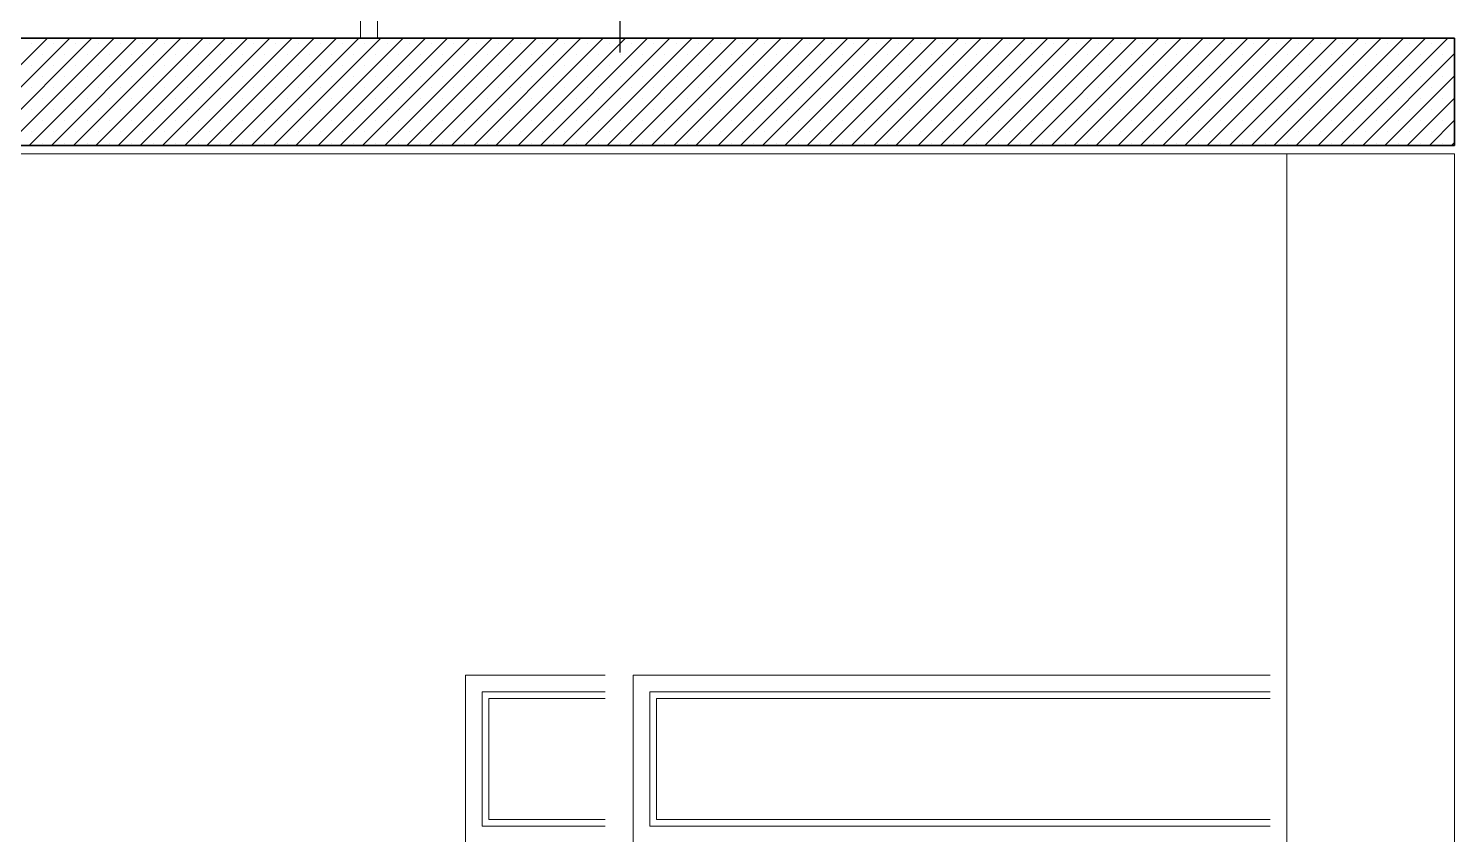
# Model space of a CAD drawing. Header units: inches. Extents: x -7543 to -822, y 102837 to 190349.
# Drawn here: x -828.3911 to -828.306, y 102836.7504 to 102836.7985 of the extents above; entities that cross this region are included whole.
import ezdxf

# ---------------------------------------------------------------- set-up
doc = ezdxf.new("R2010")
doc.units = ezdxf.units.IN
doc.header["$MEASUREMENT"] = 0
doc.layers.add('DUVAR', color=7, linetype='Continuous', lineweight=35, true_color=0xfc4642)
doc.layers.add('KAPI', color=7, linetype='Continuous', lineweight=18, true_color=0xffb360)
for name, color, linetype, lineweight in [('SIVA', 150, 'Continuous', 15), ('TARAMA', 8, 'Continuous', 25), ('YAZI', 7, 'Continuous', 25)]:
    doc.layers.add(name, color=color, linetype=linetype, lineweight=lineweight)

msp = doc.modelspace()

# ---------------------------------------------------------------- linework, layer by layer
at = {"layer": 'DUVAR'}
for p, q in [((-828.306018, 102836.797885), (-828.480018, 102836.797885)), ((-828.306018, 102836.791485), (-828.306018, 102836.797885)), ((-828.306018, 102836.791485), (-828.306018, 102836.797885)), ((-828.306018, 102836.791485), (-828.480018, 102836.791485))]:
    msp.add_line(p, q, dxfattribs=at)
at = {"layer": 'KAPI'}
for p, q in [((-828.370268, 102836.848885), (-828.370268, 102836.797885)), ((-828.371268, 102836.839885), (-828.371268, 102836.797885)), ((-828.316018, 102836.790985), (-828.316018, 102836.708485)), ((-828.306018, 102836.790985), (-828.306018, 102836.708485)), ((-828.356684, 102836.759885), (-828.365018, 102836.759885)), ((-828.365018, 102836.759885), (-828.365018, 102836.707885)), ((-828.355018, 102836.759885), (-828.317018, 102836.759885)), ((-828.355018, 102836.759885), (-828.355018, 102836.708885)), ((-828.356684, 102836.758885), (-828.364018, 102836.758885)), ((-828.364018, 102836.758885), (-828.364018, 102836.750885)), ((-828.354018, 102836.758885), (-828.354018, 102836.750885)), ((-828.354018, 102836.758885), (-828.335018, 102836.758885)), ((-828.335018, 102836.758885), (-828.317018, 102836.758885)), ((-828.363618, 102836.751285), (-828.363618, 102836.758485)), ((-828.363618, 102836.758485), (-828.356684, 102836.758485)), ((-828.335018, 102836.758485), (-828.353618, 102836.758485)), ((-828.353618, 102836.758485), (-828.353618, 102836.751285)), ((-828.317018, 102836.758485), (-828.335018, 102836.758485)), ((-828.356684, 102836.751285), (-828.363618, 102836.751285)), ((-828.353618, 102836.751285), (-828.317018, 102836.751285)), ((-828.356684, 102836.750885), (-828.364018, 102836.750885)), ((-828.354018, 102836.750885), (-828.317018, 102836.750885))]:
    msp.add_line(p, q, dxfattribs=at)
at = {"layer": 'SIVA'}
for p, q in [((-828.480018, 102836.790985), (-828.325946, 102836.790985)), ((-828.334418, 102836.790985), (-828.306018, 102836.790985))]:
    msp.add_line(p, q, dxfattribs=at)
at = {"layer": 'TARAMA'}
for p, q in [((-828.396342, 102836.791485), (-828.389942, 102836.797885)), ((-828.395016, 102836.791485), (-828.388616, 102836.797885)), ((-828.39369, 102836.791485), (-828.38729, 102836.797885)), ((-828.392364, 102836.791485), (-828.385964, 102836.797885)), ((-828.391039, 102836.791485), (-828.384639, 102836.797885)), ((-828.389713, 102836.791485), (-828.383313, 102836.797885)), ((-828.388387, 102836.791485), (-828.381987, 102836.797885)), ((-828.387061, 102836.791485), (-828.380661, 102836.797885)), ((-828.385735, 102836.791485), (-828.379335, 102836.797885)), ((-828.384409, 102836.791485), (-828.378009, 102836.797885)), ((-828.383084, 102836.791485), (-828.376684, 102836.797885)), ((-828.381758, 102836.791485), (-828.375358, 102836.797885)), ((-828.380432, 102836.791485), (-828.374032, 102836.797885)), ((-828.379106, 102836.791485), (-828.372706, 102836.797885)), ((-828.37778, 102836.791485), (-828.37138, 102836.797885)), ((-828.376455, 102836.791485), (-828.370055, 102836.797885)), ((-828.375129, 102836.791485), (-828.368729, 102836.797885)), ((-828.373803, 102836.791485), (-828.367403, 102836.797885)), ((-828.372477, 102836.791485), (-828.366077, 102836.797885)), ((-828.371151, 102836.791485), (-828.364751, 102836.797885)), ((-828.369825, 102836.791485), (-828.363425, 102836.797885)), ((-828.3685, 102836.791485), (-828.3621, 102836.797885)), ((-828.367174, 102836.791485), (-828.360774, 102836.797885)), ((-828.365848, 102836.791485), (-828.359448, 102836.797885)), ((-828.364522, 102836.791485), (-828.358122, 102836.797885)), ((-828.363196, 102836.791485), (-828.356796, 102836.797885)), ((-828.36187, 102836.791485), (-828.35547, 102836.797885)), ((-828.360545, 102836.791485), (-828.354145, 102836.797885)), ((-828.359219, 102836.791485), (-828.352819, 102836.797885)), ((-828.357893, 102836.791485), (-828.351493, 102836.797885)), ((-828.356567, 102836.791485), (-828.350167, 102836.797885)), ((-828.355241, 102836.791485), (-828.348841, 102836.797885)), ((-828.353915, 102836.791485), (-828.347515, 102836.797885)), ((-828.35259, 102836.791485), (-828.34619, 102836.797885)), ((-828.351264, 102836.791485), (-828.344864, 102836.797885)), ((-828.349938, 102836.791485), (-828.343538, 102836.797885)), ((-828.348612, 102836.791485), (-828.342212, 102836.797885)), ((-828.347286, 102836.791485), (-828.340886, 102836.797885)), ((-828.345961, 102836.791485), (-828.339561, 102836.797885)), ((-828.344635, 102836.791485), (-828.338235, 102836.797885)), ((-828.343309, 102836.791485), (-828.336909, 102836.797885)), ((-828.341983, 102836.791485), (-828.335583, 102836.797885)), ((-828.340657, 102836.791485), (-828.334257, 102836.797885)), ((-828.339331, 102836.791485), (-828.332931, 102836.797885)), ((-828.338006, 102836.791485), (-828.331606, 102836.797885)), ((-828.33668, 102836.791485), (-828.33028, 102836.797885)), ((-828.335354, 102836.791485), (-828.328954, 102836.797885)), ((-828.334028, 102836.791485), (-828.327628, 102836.797885)), ((-828.332702, 102836.791485), (-828.326302, 102836.797885)), ((-828.331376, 102836.791485), (-828.324976, 102836.797885)), ((-828.330051, 102836.791485), (-828.323651, 102836.797885)), ((-828.328725, 102836.791485), (-828.322325, 102836.797885)), ((-828.327399, 102836.791485), (-828.320999, 102836.797885)), ((-828.326073, 102836.791485), (-828.319673, 102836.797885)), ((-828.324747, 102836.791485), (-828.318347, 102836.797885)), ((-828.323421, 102836.791485), (-828.317021, 102836.797885)), ((-828.322096, 102836.791485), (-828.315696, 102836.797885)), ((-828.32077, 102836.791485), (-828.31437, 102836.797885)), ((-828.319444, 102836.791485), (-828.313044, 102836.797885)), ((-828.318118, 102836.791485), (-828.311718, 102836.797885)), ((-828.316792, 102836.791485), (-828.310392, 102836.797885)), ((-828.315467, 102836.791485), (-828.309067, 102836.797885)), ((-828.314141, 102836.791485), (-828.307741, 102836.797885)), ((-828.312815, 102836.791485), (-828.306415, 102836.797885)), ((-828.390899, 102836.797591), (-828.390899, 102836.797591)), ((-828.389573, 102836.797591), (-828.389573, 102836.797591)), ((-828.388247, 102836.797591), (-828.388247, 102836.797591)), ((-828.386921, 102836.797591), (-828.386921, 102836.797591)), ((-828.385596, 102836.797591), (-828.385596, 102836.797591)), ((-828.38427, 102836.797591), (-828.38427, 102836.797591)), ((-828.382944, 102836.797591), (-828.382944, 102836.797591)), ((-828.381618, 102836.797591), (-828.381618, 102836.797591)), ((-828.380292, 102836.797591), (-828.380292, 102836.797591)), ((-828.378966, 102836.797591), (-828.378966, 102836.797591)), ((-828.377641, 102836.797591), (-828.377641, 102836.797591)), ((-828.376315, 102836.797591), (-828.376315, 102836.797591)), ((-828.374989, 102836.797591), (-828.374989, 102836.797591)), ((-828.373663, 102836.797591), (-828.373663, 102836.797591)), ((-828.372337, 102836.797591), (-828.372337, 102836.797591)), ((-828.371011, 102836.797591), (-828.371011, 102836.797591)), ((-828.369686, 102836.797591), (-828.369686, 102836.797591)), ((-828.36836, 102836.797591), (-828.36836, 102836.797591)), ((-828.367034, 102836.797591), (-828.367034, 102836.797591)), ((-828.365708, 102836.797591), (-828.365708, 102836.797591)), ((-828.364382, 102836.797591), (-828.364382, 102836.797591)), ((-828.363056, 102836.797591), (-828.363056, 102836.797591)), ((-828.361731, 102836.797591), (-828.361731, 102836.797591)), ((-828.360405, 102836.797591), (-828.360405, 102836.797591)), ((-828.359079, 102836.797591), (-828.359079, 102836.797591)), ((-828.357753, 102836.797591), (-828.357753, 102836.797591)), ((-828.356427, 102836.797591), (-828.356427, 102836.797591)), ((-828.355102, 102836.797591), (-828.355102, 102836.797591)), ((-828.353776, 102836.797591), (-828.353776, 102836.797591)), ((-828.35245, 102836.797591), (-828.35245, 102836.797591)), ((-828.351124, 102836.797591), (-828.351124, 102836.797591)), ((-828.349798, 102836.797591), (-828.349798, 102836.797591)), ((-828.348472, 102836.797591), (-828.348472, 102836.797591)), ((-828.347147, 102836.797591), (-828.347147, 102836.797591)), ((-828.345821, 102836.797591), (-828.345821, 102836.797591)), ((-828.344495, 102836.797591), (-828.344495, 102836.797591)), ((-828.343169, 102836.797591), (-828.343169, 102836.797591)), ((-828.341843, 102836.797591), (-828.341843, 102836.797591)), ((-828.340517, 102836.797591), (-828.340517, 102836.797591)), ((-828.339192, 102836.797591), (-828.339192, 102836.797591)), ((-828.337866, 102836.797591), (-828.337866, 102836.797591)), ((-828.33654, 102836.797591), (-828.33654, 102836.797591)), ((-828.335214, 102836.797591), (-828.335214, 102836.797591)), ((-828.333888, 102836.797591), (-828.333888, 102836.797591)), ((-828.332563, 102836.797591), (-828.332563, 102836.797591)), ((-828.331237, 102836.797591), (-828.331237, 102836.797591)), ((-828.329911, 102836.797591), (-828.329911, 102836.797591)), ((-828.328585, 102836.797591), (-828.328585, 102836.797591)), ((-828.327259, 102836.797591), (-828.327259, 102836.797591)), ((-828.325933, 102836.797591), (-828.325933, 102836.797591)), ((-828.324608, 102836.797591), (-828.324608, 102836.797591)), ((-828.323282, 102836.797591), (-828.323282, 102836.797591)), ((-828.321956, 102836.797591), (-828.321956, 102836.797591)), ((-828.32063, 102836.797591), (-828.32063, 102836.797591)), ((-828.319304, 102836.797591), (-828.319304, 102836.797591)), ((-828.317978, 102836.797591), (-828.317978, 102836.797591)), ((-828.316653, 102836.797591), (-828.316653, 102836.797591)), ((-828.315327, 102836.797591), (-828.315327, 102836.797591)), ((-828.314001, 102836.797591), (-828.314001, 102836.797591)), ((-828.312675, 102836.797591), (-828.312675, 102836.797591)), ((-828.311349, 102836.797591), (-828.311349, 102836.797591)), ((-828.310023, 102836.797591), (-828.310023, 102836.797591)), ((-828.308698, 102836.797591), (-828.308698, 102836.797591)), ((-828.307372, 102836.797591), (-828.307372, 102836.797591)), ((-828.306046, 102836.797591), (-828.306046, 102836.797591)), ((-828.390899, 102836.796265), (-828.390899, 102836.796265)), ((-828.390236, 102836.796928), (-828.390236, 102836.796928)), ((-828.389573, 102836.796265), (-828.389573, 102836.796265)), ((-828.38891, 102836.796928), (-828.38891, 102836.796928)), ((-828.388247, 102836.796265), (-828.388247, 102836.796265)), ((-828.387584, 102836.796928), (-828.387584, 102836.796928)), ((-828.386921, 102836.796265), (-828.386921, 102836.796265)), ((-828.386258, 102836.796928), (-828.386258, 102836.796928)), ((-828.385596, 102836.796265), (-828.385596, 102836.796265)), ((-828.384933, 102836.796928), (-828.384933, 102836.796928)), ((-828.38427, 102836.796265), (-828.38427, 102836.796265)), ((-828.383607, 102836.796928), (-828.383607, 102836.796928)), ((-828.382944, 102836.796265), (-828.382944, 102836.796265)), ((-828.382281, 102836.796928), (-828.382281, 102836.796928)), ((-828.381618, 102836.796265), (-828.381618, 102836.796265)), ((-828.380955, 102836.796928), (-828.380955, 102836.796928)), ((-828.380292, 102836.796265), (-828.380292, 102836.796265)), ((-828.379629, 102836.796928), (-828.379629, 102836.796928)), ((-828.378966, 102836.796265), (-828.378966, 102836.796265)), ((-828.378303, 102836.796928), (-828.378303, 102836.796928)), ((-828.377641, 102836.796265), (-828.377641, 102836.796265)), ((-828.376978, 102836.796928), (-828.376978, 102836.796928)), ((-828.376315, 102836.796265), (-828.376315, 102836.796265)), ((-828.375652, 102836.796928), (-828.375652, 102836.796928)), ((-828.374989, 102836.796265), (-828.374989, 102836.796265)), ((-828.374326, 102836.796928), (-828.374326, 102836.796928)), ((-828.373663, 102836.796265), (-828.373663, 102836.796265)), ((-828.373, 102836.796928), (-828.373, 102836.796928)), ((-828.372337, 102836.796265), (-828.372337, 102836.796265)), ((-828.371674, 102836.796928), (-828.371674, 102836.796928)), ((-828.371011, 102836.796265), (-828.371011, 102836.796265)), ((-828.370349, 102836.796928), (-828.370349, 102836.796928)), ((-828.369686, 102836.796265), (-828.369686, 102836.796265)), ((-828.369023, 102836.796928), (-828.369023, 102836.796928)), ((-828.36836, 102836.796265), (-828.36836, 102836.796265)), ((-828.367697, 102836.796928), (-828.367697, 102836.796928)), ((-828.367034, 102836.796265), (-828.367034, 102836.796265)), ((-828.366371, 102836.796928), (-828.366371, 102836.796928)), ((-828.365708, 102836.796265), (-828.365708, 102836.796265)), ((-828.365045, 102836.796928), (-828.365045, 102836.796928)), ((-828.364382, 102836.796265), (-828.364382, 102836.796265)), ((-828.363719, 102836.796928), (-828.363719, 102836.796928)), ((-828.363056, 102836.796265), (-828.363056, 102836.796265)), ((-828.362394, 102836.796928), (-828.362394, 102836.796928)), ((-828.361731, 102836.796265), (-828.361731, 102836.796265)), ((-828.361068, 102836.796928), (-828.361068, 102836.796928)), ((-828.360405, 102836.796265), (-828.360405, 102836.796265)), ((-828.359742, 102836.796928), (-828.359742, 102836.796928)), ((-828.359079, 102836.796265), (-828.359079, 102836.796265)), ((-828.358416, 102836.796928), (-828.358416, 102836.796928)), ((-828.357753, 102836.796265), (-828.357753, 102836.796265)), ((-828.35709, 102836.796928), (-828.35709, 102836.796928)), ((-828.356427, 102836.796265), (-828.356427, 102836.796265)), ((-828.355764, 102836.796928), (-828.355764, 102836.796928)), ((-828.355102, 102836.796265), (-828.355102, 102836.796265)), ((-828.354439, 102836.796928), (-828.354439, 102836.796928)), ((-828.353776, 102836.796265), (-828.353776, 102836.796265)), ((-828.353113, 102836.796928), (-828.353113, 102836.796928)), ((-828.35245, 102836.796265), (-828.35245, 102836.796265)), ((-828.351787, 102836.796928), (-828.351787, 102836.796928)), ((-828.351124, 102836.796265), (-828.351124, 102836.796265)), ((-828.350461, 102836.796928), (-828.350461, 102836.796928)), ((-828.349798, 102836.796265), (-828.349798, 102836.796265)), ((-828.349135, 102836.796928), (-828.349135, 102836.796928)), ((-828.348472, 102836.796265), (-828.348472, 102836.796265)), ((-828.347809, 102836.796928), (-828.347809, 102836.796928)), ((-828.347147, 102836.796265), (-828.347147, 102836.796265)), ((-828.346484, 102836.796928), (-828.346484, 102836.796928)), ((-828.345821, 102836.796265), (-828.345821, 102836.796265)), ((-828.345158, 102836.796928), (-828.345158, 102836.796928)), ((-828.344495, 102836.796265), (-828.344495, 102836.796265)), ((-828.343832, 102836.796928), (-828.343832, 102836.796928)), ((-828.343169, 102836.796265), (-828.343169, 102836.796265)), ((-828.342506, 102836.796928), (-828.342506, 102836.796928)), ((-828.341843, 102836.796265), (-828.341843, 102836.796265)), ((-828.34118, 102836.796928), (-828.34118, 102836.796928)), ((-828.340517, 102836.796265), (-828.340517, 102836.796265)), ((-828.339855, 102836.796928), (-828.339855, 102836.796928)), ((-828.339192, 102836.796265), (-828.339192, 102836.796265)), ((-828.338529, 102836.796928), (-828.338529, 102836.796928)), ((-828.337866, 102836.796265), (-828.337866, 102836.796265)), ((-828.337203, 102836.796928), (-828.337203, 102836.796928)), ((-828.33654, 102836.796265), (-828.33654, 102836.796265)), ((-828.335877, 102836.796928), (-828.335877, 102836.796928)), ((-828.335214, 102836.796265), (-828.335214, 102836.796265)), ((-828.334551, 102836.796928), (-828.334551, 102836.796928)), ((-828.333888, 102836.796265), (-828.333888, 102836.796265)), ((-828.333225, 102836.796928), (-828.333225, 102836.796928)), ((-828.332563, 102836.796265), (-828.332563, 102836.796265)), ((-828.3319, 102836.796928), (-828.3319, 102836.796928)), ((-828.331237, 102836.796265), (-828.331237, 102836.796265)), ((-828.330574, 102836.796928), (-828.330574, 102836.796928)), ((-828.329911, 102836.796265), (-828.329911, 102836.796265)), ((-828.329248, 102836.796928), (-828.329248, 102836.796928)), ((-828.328585, 102836.796265), (-828.328585, 102836.796265)), ((-828.327922, 102836.796928), (-828.327922, 102836.796928)), ((-828.327259, 102836.796265), (-828.327259, 102836.796265)), ((-828.326596, 102836.796928), (-828.326596, 102836.796928)), ((-828.325933, 102836.796265), (-828.325933, 102836.796265)), ((-828.32527, 102836.796928), (-828.32527, 102836.796928)), ((-828.324608, 102836.796265), (-828.324608, 102836.796265)), ((-828.323945, 102836.796928), (-828.323945, 102836.796928)), ((-828.323282, 102836.796265), (-828.323282, 102836.796265)), ((-828.322619, 102836.796928), (-828.322619, 102836.796928)), ((-828.321956, 102836.796265), (-828.321956, 102836.796265)), ((-828.321293, 102836.796928), (-828.321293, 102836.796928)), ((-828.32063, 102836.796265), (-828.32063, 102836.796265)), ((-828.319967, 102836.796928), (-828.319967, 102836.796928)), ((-828.319304, 102836.796265), (-828.319304, 102836.796265)), ((-828.318641, 102836.796928), (-828.318641, 102836.796928)), ((-828.317978, 102836.796265), (-828.317978, 102836.796265)), ((-828.317316, 102836.796928), (-828.317316, 102836.796928)), ((-828.316653, 102836.796265), (-828.316653, 102836.796265)), ((-828.31599, 102836.796928), (-828.31599, 102836.796928)), ((-828.315327, 102836.796265), (-828.315327, 102836.796265)), ((-828.314664, 102836.796928), (-828.314664, 102836.796928)), ((-828.314001, 102836.796265), (-828.314001, 102836.796265)), ((-828.313338, 102836.796928), (-828.313338, 102836.796928)), ((-828.312675, 102836.796265), (-828.312675, 102836.796265)), ((-828.312012, 102836.796928), (-828.312012, 102836.796928)), ((-828.311489, 102836.791485), (-828.306018, 102836.796956)), ((-828.311349, 102836.796265), (-828.311349, 102836.796265)), ((-828.310686, 102836.796928), (-828.310686, 102836.796928)), ((-828.310023, 102836.796265), (-828.310023, 102836.796265)), ((-828.309361, 102836.796928), (-828.309361, 102836.796928)), ((-828.308698, 102836.796265), (-828.308698, 102836.796265)), ((-828.308035, 102836.796928), (-828.308035, 102836.796928)), ((-828.307372, 102836.796265), (-828.307372, 102836.796265)), ((-828.306709, 102836.796928), (-828.306709, 102836.796928)), ((-828.306046, 102836.796265), (-828.306046, 102836.796265)), ((-828.390236, 102836.795602), (-828.390236, 102836.795602)), ((-828.38891, 102836.795602), (-828.38891, 102836.795602)), ((-828.387584, 102836.795602), (-828.387584, 102836.795602)), ((-828.386258, 102836.795602), (-828.386258, 102836.795602)), ((-828.384933, 102836.795602), (-828.384933, 102836.795602)), ((-828.383607, 102836.795602), (-828.383607, 102836.795602)), ((-828.382281, 102836.795602), (-828.382281, 102836.795602)), ((-828.380955, 102836.795602), (-828.380955, 102836.795602)), ((-828.379629, 102836.795602), (-828.379629, 102836.795602)), ((-828.378303, 102836.795602), (-828.378303, 102836.795602)), ((-828.376978, 102836.795602), (-828.376978, 102836.795602)), ((-828.375652, 102836.795602), (-828.375652, 102836.795602)), ((-828.374326, 102836.795602), (-828.374326, 102836.795602)), ((-828.373, 102836.795602), (-828.373, 102836.795602)), ((-828.371674, 102836.795602), (-828.371674, 102836.795602)), ((-828.370349, 102836.795602), (-828.370349, 102836.795602)), ((-828.369023, 102836.795602), (-828.369023, 102836.795602)), ((-828.367697, 102836.795602), (-828.367697, 102836.795602)), ((-828.366371, 102836.795602), (-828.366371, 102836.795602)), ((-828.365045, 102836.795602), (-828.365045, 102836.795602)), ((-828.363719, 102836.795602), (-828.363719, 102836.795602)), ((-828.362394, 102836.795602), (-828.362394, 102836.795602)), ((-828.361068, 102836.795602), (-828.361068, 102836.795602)), ((-828.359742, 102836.795602), (-828.359742, 102836.795602)), ((-828.358416, 102836.795602), (-828.358416, 102836.795602)), ((-828.35709, 102836.795602), (-828.35709, 102836.795602)), ((-828.355764, 102836.795602), (-828.355764, 102836.795602)), ((-828.354439, 102836.795602), (-828.354439, 102836.795602)), ((-828.353113, 102836.795602), (-828.353113, 102836.795602)), ((-828.351787, 102836.795602), (-828.351787, 102836.795602)), ((-828.350461, 102836.795602), (-828.350461, 102836.795602)), ((-828.349135, 102836.795602), (-828.349135, 102836.795602)), ((-828.347809, 102836.795602), (-828.347809, 102836.795602)), ((-828.346484, 102836.795602), (-828.346484, 102836.795602)), ((-828.345158, 102836.795602), (-828.345158, 102836.795602)), ((-828.343832, 102836.795602), (-828.343832, 102836.795602)), ((-828.342506, 102836.795602), (-828.342506, 102836.795602)), ((-828.34118, 102836.795602), (-828.34118, 102836.795602)), ((-828.339855, 102836.795602), (-828.339855, 102836.795602)), ((-828.338529, 102836.795602), (-828.338529, 102836.795602)), ((-828.337203, 102836.795602), (-828.337203, 102836.795602)), ((-828.335877, 102836.795602), (-828.335877, 102836.795602)), ((-828.334551, 102836.795602), (-828.334551, 102836.795602)), ((-828.333225, 102836.795602), (-828.333225, 102836.795602)), ((-828.3319, 102836.795602), (-828.3319, 102836.795602)), ((-828.330574, 102836.795602), (-828.330574, 102836.795602)), ((-828.329248, 102836.795602), (-828.329248, 102836.795602)), ((-828.327922, 102836.795602), (-828.327922, 102836.795602)), ((-828.326596, 102836.795602), (-828.326596, 102836.795602)), ((-828.32527, 102836.795602), (-828.32527, 102836.795602)), ((-828.323945, 102836.795602), (-828.323945, 102836.795602)), ((-828.322619, 102836.795602), (-828.322619, 102836.795602)), ((-828.321293, 102836.795602), (-828.321293, 102836.795602)), ((-828.319967, 102836.795602), (-828.319967, 102836.795602)), ((-828.318641, 102836.795602), (-828.318641, 102836.795602)), ((-828.317316, 102836.795602), (-828.317316, 102836.795602)), ((-828.31599, 102836.795602), (-828.31599, 102836.795602)), ((-828.314664, 102836.795602), (-828.314664, 102836.795602)), ((-828.313338, 102836.795602), (-828.313338, 102836.795602)), ((-828.312012, 102836.795602), (-828.312012, 102836.795602)), ((-828.310686, 102836.795602), (-828.310686, 102836.795602)), ((-828.310163, 102836.791485), (-828.306018, 102836.79563)), ((-828.309361, 102836.795602), (-828.309361, 102836.795602)), ((-828.308035, 102836.795602), (-828.308035, 102836.795602)), ((-828.306709, 102836.795602), (-828.306709, 102836.795602)), ((-828.390899, 102836.794939), (-828.390899, 102836.794939)), ((-828.389573, 102836.794939), (-828.389573, 102836.794939)), ((-828.388247, 102836.794939), (-828.388247, 102836.794939)), ((-828.386921, 102836.794939), (-828.386921, 102836.794939)), ((-828.385596, 102836.794939), (-828.385596, 102836.794939)), ((-828.38427, 102836.794939), (-828.38427, 102836.794939)), ((-828.382944, 102836.794939), (-828.382944, 102836.794939)), ((-828.381618, 102836.794939), (-828.381618, 102836.794939)), ((-828.380292, 102836.794939), (-828.380292, 102836.794939)), ((-828.378966, 102836.794939), (-828.378966, 102836.794939)), ((-828.377641, 102836.794939), (-828.377641, 102836.794939)), ((-828.376315, 102836.794939), (-828.376315, 102836.794939)), ((-828.374989, 102836.794939), (-828.374989, 102836.794939)), ((-828.373663, 102836.794939), (-828.373663, 102836.794939)), ((-828.372337, 102836.794939), (-828.372337, 102836.794939)), ((-828.371011, 102836.794939), (-828.371011, 102836.794939)), ((-828.369686, 102836.794939), (-828.369686, 102836.794939)), ((-828.36836, 102836.794939), (-828.36836, 102836.794939)), ((-828.367034, 102836.794939), (-828.367034, 102836.794939)), ((-828.365708, 102836.794939), (-828.365708, 102836.794939)), ((-828.364382, 102836.794939), (-828.364382, 102836.794939)), ((-828.363056, 102836.794939), (-828.363056, 102836.794939)), ((-828.361731, 102836.794939), (-828.361731, 102836.794939)), ((-828.360405, 102836.794939), (-828.360405, 102836.794939)), ((-828.359079, 102836.794939), (-828.359079, 102836.794939)), ((-828.357753, 102836.794939), (-828.357753, 102836.794939)), ((-828.356427, 102836.794939), (-828.356427, 102836.794939)), ((-828.355102, 102836.794939), (-828.355102, 102836.794939)), ((-828.353776, 102836.794939), (-828.353776, 102836.794939)), ((-828.35245, 102836.794939), (-828.35245, 102836.794939)), ((-828.351124, 102836.794939), (-828.351124, 102836.794939)), ((-828.349798, 102836.794939), (-828.349798, 102836.794939)), ((-828.348472, 102836.794939), (-828.348472, 102836.794939)), ((-828.347147, 102836.794939), (-828.347147, 102836.794939)), ((-828.345821, 102836.794939), (-828.345821, 102836.794939)), ((-828.344495, 102836.794939), (-828.344495, 102836.794939)), ((-828.343169, 102836.794939), (-828.343169, 102836.794939)), ((-828.341843, 102836.794939), (-828.341843, 102836.794939)), ((-828.340517, 102836.794939), (-828.340517, 102836.794939)), ((-828.339192, 102836.794939), (-828.339192, 102836.794939)), ((-828.337866, 102836.794939), (-828.337866, 102836.794939)), ((-828.33654, 102836.794939), (-828.33654, 102836.794939)), ((-828.335214, 102836.794939), (-828.335214, 102836.794939)), ((-828.333888, 102836.794939), (-828.333888, 102836.794939)), ((-828.332563, 102836.794939), (-828.332563, 102836.794939)), ((-828.331237, 102836.794939), (-828.331237, 102836.794939)), ((-828.329911, 102836.794939), (-828.329911, 102836.794939)), ((-828.328585, 102836.794939), (-828.328585, 102836.794939)), ((-828.327259, 102836.794939), (-828.327259, 102836.794939)), ((-828.325933, 102836.794939), (-828.325933, 102836.794939)), ((-828.324608, 102836.794939), (-828.324608, 102836.794939)), ((-828.323282, 102836.794939), (-828.323282, 102836.794939)), ((-828.321956, 102836.794939), (-828.321956, 102836.794939)), ((-828.32063, 102836.794939), (-828.32063, 102836.794939)), ((-828.319304, 102836.794939), (-828.319304, 102836.794939)), ((-828.317978, 102836.794939), (-828.317978, 102836.794939)), ((-828.316653, 102836.794939), (-828.316653, 102836.794939)), ((-828.315327, 102836.794939), (-828.315327, 102836.794939)), ((-828.314001, 102836.794939), (-828.314001, 102836.794939)), ((-828.312675, 102836.794939), (-828.312675, 102836.794939)), ((-828.311349, 102836.794939), (-828.311349, 102836.794939)), ((-828.310023, 102836.794939), (-828.310023, 102836.794939)), ((-828.308698, 102836.794939), (-828.308698, 102836.794939)), ((-828.307372, 102836.794939), (-828.307372, 102836.794939)), ((-828.306046, 102836.794939), (-828.306046, 102836.794939)), ((-828.390899, 102836.793613), (-828.390899, 102836.793613)), ((-828.390236, 102836.794276), (-828.390236, 102836.794276)), ((-828.389573, 102836.793613), (-828.389573, 102836.793613)), ((-828.38891, 102836.794276), (-828.38891, 102836.794276)), ((-828.388247, 102836.793613), (-828.388247, 102836.793613)), ((-828.387584, 102836.794276), (-828.387584, 102836.794276)), ((-828.386921, 102836.793613), (-828.386921, 102836.793613)), ((-828.386258, 102836.794276), (-828.386258, 102836.794276)), ((-828.385596, 102836.793613), (-828.385596, 102836.793613)), ((-828.384933, 102836.794276), (-828.384933, 102836.794276)), ((-828.38427, 102836.793613), (-828.38427, 102836.793613)), ((-828.383607, 102836.794276), (-828.383607, 102836.794276)), ((-828.382944, 102836.793613), (-828.382944, 102836.793613)), ((-828.382281, 102836.794276), (-828.382281, 102836.794276)), ((-828.381618, 102836.793613), (-828.381618, 102836.793613)), ((-828.380955, 102836.794276), (-828.380955, 102836.794276)), ((-828.380292, 102836.793613), (-828.380292, 102836.793613)), ((-828.379629, 102836.794276), (-828.379629, 102836.794276)), ((-828.378966, 102836.793613), (-828.378966, 102836.793613)), ((-828.378303, 102836.794276), (-828.378303, 102836.794276)), ((-828.377641, 102836.793613), (-828.377641, 102836.793613)), ((-828.376978, 102836.794276), (-828.376978, 102836.794276)), ((-828.376315, 102836.793613), (-828.376315, 102836.793613)), ((-828.375652, 102836.794276), (-828.375652, 102836.794276)), ((-828.374989, 102836.793613), (-828.374989, 102836.793613)), ((-828.374326, 102836.794276), (-828.374326, 102836.794276)), ((-828.373663, 102836.793613), (-828.373663, 102836.793613)), ((-828.373, 102836.794276), (-828.373, 102836.794276)), ((-828.372337, 102836.793613), (-828.372337, 102836.793613)), ((-828.371674, 102836.794276), (-828.371674, 102836.794276)), ((-828.371011, 102836.793613), (-828.371011, 102836.793613)), ((-828.370349, 102836.794276), (-828.370349, 102836.794276)), ((-828.369686, 102836.793613), (-828.369686, 102836.793613)), ((-828.369023, 102836.794276), (-828.369023, 102836.794276)), ((-828.36836, 102836.793613), (-828.36836, 102836.793613)), ((-828.367697, 102836.794276), (-828.367697, 102836.794276)), ((-828.367034, 102836.793613), (-828.367034, 102836.793613)), ((-828.366371, 102836.794276), (-828.366371, 102836.794276)), ((-828.365708, 102836.793613), (-828.365708, 102836.793613)), ((-828.365045, 102836.794276), (-828.365045, 102836.794276)), ((-828.364382, 102836.793613), (-828.364382, 102836.793613)), ((-828.363719, 102836.794276), (-828.363719, 102836.794276)), ((-828.363056, 102836.793613), (-828.363056, 102836.793613)), ((-828.362394, 102836.794276), (-828.362394, 102836.794276)), ((-828.361731, 102836.793613), (-828.361731, 102836.793613)), ((-828.361068, 102836.794276), (-828.361068, 102836.794276)), ((-828.360405, 102836.793613), (-828.360405, 102836.793613)), ((-828.359742, 102836.794276), (-828.359742, 102836.794276)), ((-828.359079, 102836.793613), (-828.359079, 102836.793613)), ((-828.358416, 102836.794276), (-828.358416, 102836.794276)), ((-828.357753, 102836.793613), (-828.357753, 102836.793613)), ((-828.35709, 102836.794276), (-828.35709, 102836.794276)), ((-828.356427, 102836.793613), (-828.356427, 102836.793613)), ((-828.355764, 102836.794276), (-828.355764, 102836.794276)), ((-828.355102, 102836.793613), (-828.355102, 102836.793613)), ((-828.354439, 102836.794276), (-828.354439, 102836.794276)), ((-828.353776, 102836.793613), (-828.353776, 102836.793613)), ((-828.353113, 102836.794276), (-828.353113, 102836.794276)), ((-828.35245, 102836.793613), (-828.35245, 102836.793613)), ((-828.351787, 102836.794276), (-828.351787, 102836.794276)), ((-828.351124, 102836.793613), (-828.351124, 102836.793613)), ((-828.350461, 102836.794276), (-828.350461, 102836.794276)), ((-828.349798, 102836.793613), (-828.349798, 102836.793613)), ((-828.349135, 102836.794276), (-828.349135, 102836.794276)), ((-828.348472, 102836.793613), (-828.348472, 102836.793613)), ((-828.347809, 102836.794276), (-828.347809, 102836.794276)), ((-828.347147, 102836.793613), (-828.347147, 102836.793613)), ((-828.346484, 102836.794276), (-828.346484, 102836.794276)), ((-828.345821, 102836.793613), (-828.345821, 102836.793613)), ((-828.345158, 102836.794276), (-828.345158, 102836.794276)), ((-828.344495, 102836.793613), (-828.344495, 102836.793613)), ((-828.343832, 102836.794276), (-828.343832, 102836.794276)), ((-828.343169, 102836.793613), (-828.343169, 102836.793613)), ((-828.342506, 102836.794276), (-828.342506, 102836.794276)), ((-828.341843, 102836.793613), (-828.341843, 102836.793613)), ((-828.34118, 102836.794276), (-828.34118, 102836.794276)), ((-828.340517, 102836.793613), (-828.340517, 102836.793613)), ((-828.339855, 102836.794276), (-828.339855, 102836.794276)), ((-828.339192, 102836.793613), (-828.339192, 102836.793613)), ((-828.338529, 102836.794276), (-828.338529, 102836.794276)), ((-828.337866, 102836.793613), (-828.337866, 102836.793613)), ((-828.337203, 102836.794276), (-828.337203, 102836.794276)), ((-828.33654, 102836.793613), (-828.33654, 102836.793613)), ((-828.335877, 102836.794276), (-828.335877, 102836.794276)), ((-828.335214, 102836.793613), (-828.335214, 102836.793613)), ((-828.334551, 102836.794276), (-828.334551, 102836.794276)), ((-828.333888, 102836.793613), (-828.333888, 102836.793613)), ((-828.333225, 102836.794276), (-828.333225, 102836.794276)), ((-828.332563, 102836.793613), (-828.332563, 102836.793613)), ((-828.3319, 102836.794276), (-828.3319, 102836.794276)), ((-828.331237, 102836.793613), (-828.331237, 102836.793613)), ((-828.330574, 102836.794276), (-828.330574, 102836.794276)), ((-828.329911, 102836.793613), (-828.329911, 102836.793613)), ((-828.329248, 102836.794276), (-828.329248, 102836.794276)), ((-828.328585, 102836.793613), (-828.328585, 102836.793613)), ((-828.327922, 102836.794276), (-828.327922, 102836.794276)), ((-828.327259, 102836.793613), (-828.327259, 102836.793613)), ((-828.326596, 102836.794276), (-828.326596, 102836.794276)), ((-828.325933, 102836.793613), (-828.325933, 102836.793613)), ((-828.32527, 102836.794276), (-828.32527, 102836.794276)), ((-828.324608, 102836.793613), (-828.324608, 102836.793613)), ((-828.323945, 102836.794276), (-828.323945, 102836.794276)), ((-828.323282, 102836.793613), (-828.323282, 102836.793613)), ((-828.322619, 102836.794276), (-828.322619, 102836.794276)), ((-828.321956, 102836.793613), (-828.321956, 102836.793613)), ((-828.321293, 102836.794276), (-828.321293, 102836.794276)), ((-828.32063, 102836.793613), (-828.32063, 102836.793613)), ((-828.319967, 102836.794276), (-828.319967, 102836.794276)), ((-828.319304, 102836.793613), (-828.319304, 102836.793613)), ((-828.318641, 102836.794276), (-828.318641, 102836.794276)), ((-828.317978, 102836.793613), (-828.317978, 102836.793613)), ((-828.317316, 102836.794276), (-828.317316, 102836.794276)), ((-828.316653, 102836.793613), (-828.316653, 102836.793613)), ((-828.31599, 102836.794276), (-828.31599, 102836.794276)), ((-828.315327, 102836.793613), (-828.315327, 102836.793613)), ((-828.314664, 102836.794276), (-828.314664, 102836.794276)), ((-828.314001, 102836.793613), (-828.314001, 102836.793613)), ((-828.313338, 102836.794276), (-828.313338, 102836.794276)), ((-828.312675, 102836.793613), (-828.312675, 102836.793613)), ((-828.312012, 102836.794276), (-828.312012, 102836.794276)), ((-828.311349, 102836.793613), (-828.311349, 102836.793613)), ((-828.310686, 102836.794276), (-828.310686, 102836.794276)), ((-828.310023, 102836.793613), (-828.310023, 102836.793613)), ((-828.309361, 102836.794276), (-828.309361, 102836.794276)), ((-828.308837, 102836.791485), (-828.306018, 102836.794305)), ((-828.308698, 102836.793613), (-828.308698, 102836.793613)), ((-828.308035, 102836.794276), (-828.308035, 102836.794276)), ((-828.307372, 102836.793613), (-828.307372, 102836.793613)), ((-828.306709, 102836.794276), (-828.306709, 102836.794276)), ((-828.306046, 102836.793613), (-828.306046, 102836.793613)), ((-828.390236, 102836.79295), (-828.390236, 102836.79295)), ((-828.38891, 102836.79295), (-828.38891, 102836.79295)), ((-828.387584, 102836.79295), (-828.387584, 102836.79295)), ((-828.386258, 102836.79295), (-828.386258, 102836.79295)), ((-828.384933, 102836.79295), (-828.384933, 102836.79295)), ((-828.383607, 102836.79295), (-828.383607, 102836.79295)), ((-828.382281, 102836.79295), (-828.382281, 102836.79295)), ((-828.380955, 102836.79295), (-828.380955, 102836.79295)), ((-828.379629, 102836.79295), (-828.379629, 102836.79295)), ((-828.378303, 102836.79295), (-828.378303, 102836.79295)), ((-828.376978, 102836.79295), (-828.376978, 102836.79295)), ((-828.375652, 102836.79295), (-828.375652, 102836.79295)), ((-828.374326, 102836.79295), (-828.374326, 102836.79295)), ((-828.373, 102836.79295), (-828.373, 102836.79295)), ((-828.371674, 102836.79295), (-828.371674, 102836.79295)), ((-828.370349, 102836.79295), (-828.370349, 102836.79295)), ((-828.369023, 102836.79295), (-828.369023, 102836.79295)), ((-828.367697, 102836.79295), (-828.367697, 102836.79295)), ((-828.366371, 102836.79295), (-828.366371, 102836.79295)), ((-828.365045, 102836.79295), (-828.365045, 102836.79295)), ((-828.363719, 102836.79295), (-828.363719, 102836.79295)), ((-828.362394, 102836.79295), (-828.362394, 102836.79295)), ((-828.361068, 102836.79295), (-828.361068, 102836.79295)), ((-828.359742, 102836.79295), (-828.359742, 102836.79295)), ((-828.358416, 102836.79295), (-828.358416, 102836.79295)), ((-828.35709, 102836.79295), (-828.35709, 102836.79295)), ((-828.355764, 102836.79295), (-828.355764, 102836.79295)), ((-828.354439, 102836.79295), (-828.354439, 102836.79295)), ((-828.353113, 102836.79295), (-828.353113, 102836.79295)), ((-828.351787, 102836.79295), (-828.351787, 102836.79295)), ((-828.350461, 102836.79295), (-828.350461, 102836.79295)), ((-828.349135, 102836.79295), (-828.349135, 102836.79295)), ((-828.347809, 102836.79295), (-828.347809, 102836.79295)), ((-828.346484, 102836.79295), (-828.346484, 102836.79295)), ((-828.345158, 102836.79295), (-828.345158, 102836.79295)), ((-828.343832, 102836.79295), (-828.343832, 102836.79295)), ((-828.342506, 102836.79295), (-828.342506, 102836.79295)), ((-828.34118, 102836.79295), (-828.34118, 102836.79295)), ((-828.339855, 102836.79295), (-828.339855, 102836.79295)), ((-828.338529, 102836.79295), (-828.338529, 102836.79295)), ((-828.337203, 102836.79295), (-828.337203, 102836.79295)), ((-828.335877, 102836.79295), (-828.335877, 102836.79295)), ((-828.334551, 102836.79295), (-828.334551, 102836.79295)), ((-828.333225, 102836.79295), (-828.333225, 102836.79295)), ((-828.3319, 102836.79295), (-828.3319, 102836.79295)), ((-828.330574, 102836.79295), (-828.330574, 102836.79295)), ((-828.329248, 102836.79295), (-828.329248, 102836.79295)), ((-828.327922, 102836.79295), (-828.327922, 102836.79295)), ((-828.326596, 102836.79295), (-828.326596, 102836.79295)), ((-828.32527, 102836.79295), (-828.32527, 102836.79295)), ((-828.323945, 102836.79295), (-828.323945, 102836.79295)), ((-828.322619, 102836.79295), (-828.322619, 102836.79295)), ((-828.321293, 102836.79295), (-828.321293, 102836.79295)), ((-828.319967, 102836.79295), (-828.319967, 102836.79295)), ((-828.318641, 102836.79295), (-828.318641, 102836.79295)), ((-828.317316, 102836.79295), (-828.317316, 102836.79295)), ((-828.31599, 102836.79295), (-828.31599, 102836.79295)), ((-828.314664, 102836.79295), (-828.314664, 102836.79295)), ((-828.313338, 102836.79295), (-828.313338, 102836.79295)), ((-828.312012, 102836.79295), (-828.312012, 102836.79295)), ((-828.310686, 102836.79295), (-828.310686, 102836.79295)), ((-828.309361, 102836.79295), (-828.309361, 102836.79295)), ((-828.308035, 102836.79295), (-828.308035, 102836.79295)), ((-828.307512, 102836.791485), (-828.306018, 102836.792979)), ((-828.306709, 102836.79295), (-828.306709, 102836.79295)), ((-828.390899, 102836.792287), (-828.390899, 102836.792287)), ((-828.389573, 102836.792287), (-828.389573, 102836.792287)), ((-828.388247, 102836.792287), (-828.388247, 102836.792287)), ((-828.386921, 102836.792287), (-828.386921, 102836.792287)), ((-828.385596, 102836.792287), (-828.385596, 102836.792287)), ((-828.38427, 102836.792287), (-828.38427, 102836.792287)), ((-828.382944, 102836.792287), (-828.382944, 102836.792287)), ((-828.381618, 102836.792287), (-828.381618, 102836.792287)), ((-828.380292, 102836.792287), (-828.380292, 102836.792287)), ((-828.378966, 102836.792287), (-828.378966, 102836.792287)), ((-828.377641, 102836.792287), (-828.377641, 102836.792287)), ((-828.376315, 102836.792287), (-828.376315, 102836.792287)), ((-828.374989, 102836.792287), (-828.374989, 102836.792287)), ((-828.373663, 102836.792287), (-828.373663, 102836.792287)), ((-828.372337, 102836.792287), (-828.372337, 102836.792287)), ((-828.371011, 102836.792287), (-828.371011, 102836.792287)), ((-828.369686, 102836.792287), (-828.369686, 102836.792287)), ((-828.36836, 102836.792287), (-828.36836, 102836.792287)), ((-828.367034, 102836.792287), (-828.367034, 102836.792287)), ((-828.365708, 102836.792287), (-828.365708, 102836.792287)), ((-828.364382, 102836.792287), (-828.364382, 102836.792287)), ((-828.363056, 102836.792287), (-828.363056, 102836.792287)), ((-828.361731, 102836.792287), (-828.361731, 102836.792287)), ((-828.360405, 102836.792287), (-828.360405, 102836.792287)), ((-828.359079, 102836.792287), (-828.359079, 102836.792287)), ((-828.357753, 102836.792287), (-828.357753, 102836.792287)), ((-828.356427, 102836.792287), (-828.356427, 102836.792287)), ((-828.355102, 102836.792287), (-828.355102, 102836.792287)), ((-828.353776, 102836.792287), (-828.353776, 102836.792287)), ((-828.35245, 102836.792287), (-828.35245, 102836.792287)), ((-828.351124, 102836.792287), (-828.351124, 102836.792287)), ((-828.349798, 102836.792287), (-828.349798, 102836.792287)), ((-828.348472, 102836.792287), (-828.348472, 102836.792287)), ((-828.347147, 102836.792287), (-828.347147, 102836.792287)), ((-828.345821, 102836.792287), (-828.345821, 102836.792287)), ((-828.344495, 102836.792287), (-828.344495, 102836.792287)), ((-828.343169, 102836.792287), (-828.343169, 102836.792287)), ((-828.341843, 102836.792287), (-828.341843, 102836.792287)), ((-828.340517, 102836.792287), (-828.340517, 102836.792287)), ((-828.339192, 102836.792287), (-828.339192, 102836.792287)), ((-828.337866, 102836.792287), (-828.337866, 102836.792287)), ((-828.33654, 102836.792287), (-828.33654, 102836.792287)), ((-828.335214, 102836.792287), (-828.335214, 102836.792287)), ((-828.333888, 102836.792287), (-828.333888, 102836.792287)), ((-828.332563, 102836.792287), (-828.332563, 102836.792287)), ((-828.331237, 102836.792287), (-828.331237, 102836.792287)), ((-828.329911, 102836.792287), (-828.329911, 102836.792287)), ((-828.328585, 102836.792287), (-828.328585, 102836.792287)), ((-828.327259, 102836.792287), (-828.327259, 102836.792287)), ((-828.325933, 102836.792287), (-828.325933, 102836.792287)), ((-828.324608, 102836.792287), (-828.324608, 102836.792287)), ((-828.323282, 102836.792287), (-828.323282, 102836.792287)), ((-828.321956, 102836.792287), (-828.321956, 102836.792287)), ((-828.32063, 102836.792287), (-828.32063, 102836.792287)), ((-828.319304, 102836.792287), (-828.319304, 102836.792287)), ((-828.317978, 102836.792287), (-828.317978, 102836.792287)), ((-828.316653, 102836.792287), (-828.316653, 102836.792287)), ((-828.315327, 102836.792287), (-828.315327, 102836.792287)), ((-828.314001, 102836.792287), (-828.314001, 102836.792287)), ((-828.312675, 102836.792287), (-828.312675, 102836.792287)), ((-828.311349, 102836.792287), (-828.311349, 102836.792287)), ((-828.310023, 102836.792287), (-828.310023, 102836.792287)), ((-828.308698, 102836.792287), (-828.308698, 102836.792287)), ((-828.307372, 102836.792287), (-828.307372, 102836.792287)), ((-828.306046, 102836.792287), (-828.306046, 102836.792287)), ((-828.390236, 102836.791624), (-828.390236, 102836.791624)), ((-828.38891, 102836.791624), (-828.38891, 102836.791624)), ((-828.387584, 102836.791624), (-828.387584, 102836.791624)), ((-828.386258, 102836.791624), (-828.386258, 102836.791624)), ((-828.384933, 102836.791624), (-828.384933, 102836.791624)), ((-828.383607, 102836.791624), (-828.383607, 102836.791624)), ((-828.382281, 102836.791624), (-828.382281, 102836.791624)), ((-828.380955, 102836.791624), (-828.380955, 102836.791624)), ((-828.379629, 102836.791624), (-828.379629, 102836.791624)), ((-828.378303, 102836.791624), (-828.378303, 102836.791624)), ((-828.376978, 102836.791624), (-828.376978, 102836.791624)), ((-828.375652, 102836.791624), (-828.375652, 102836.791624)), ((-828.374326, 102836.791624), (-828.374326, 102836.791624)), ((-828.373, 102836.791624), (-828.373, 102836.791624)), ((-828.371674, 102836.791624), (-828.371674, 102836.791624)), ((-828.370349, 102836.791624), (-828.370349, 102836.791624)), ((-828.369023, 102836.791624), (-828.369023, 102836.791624)), ((-828.367697, 102836.791624), (-828.367697, 102836.791624)), ((-828.366371, 102836.791624), (-828.366371, 102836.791624)), ((-828.365045, 102836.791624), (-828.365045, 102836.791624)), ((-828.363719, 102836.791624), (-828.363719, 102836.791624)), ((-828.362394, 102836.791624), (-828.362394, 102836.791624)), ((-828.361068, 102836.791624), (-828.361068, 102836.791624)), ((-828.359742, 102836.791624), (-828.359742, 102836.791624)), ((-828.358416, 102836.791624), (-828.358416, 102836.791624)), ((-828.35709, 102836.791624), (-828.35709, 102836.791624)), ((-828.355764, 102836.791624), (-828.355764, 102836.791624)), ((-828.354439, 102836.791624), (-828.354439, 102836.791624)), ((-828.353113, 102836.791624), (-828.353113, 102836.791624)), ((-828.351787, 102836.791624), (-828.351787, 102836.791624)), ((-828.350461, 102836.791624), (-828.350461, 102836.791624)), ((-828.349135, 102836.791624), (-828.349135, 102836.791624)), ((-828.347809, 102836.791624), (-828.347809, 102836.791624)), ((-828.346484, 102836.791624), (-828.346484, 102836.791624)), ((-828.345158, 102836.791624), (-828.345158, 102836.791624)), ((-828.343832, 102836.791624), (-828.343832, 102836.791624)), ((-828.342506, 102836.791624), (-828.342506, 102836.791624)), ((-828.34118, 102836.791624), (-828.34118, 102836.791624)), ((-828.339855, 102836.791624), (-828.339855, 102836.791624)), ((-828.338529, 102836.791624), (-828.338529, 102836.791624)), ((-828.337203, 102836.791624), (-828.337203, 102836.791624)), ((-828.335877, 102836.791624), (-828.335877, 102836.791624)), ((-828.334551, 102836.791624), (-828.334551, 102836.791624)), ((-828.333225, 102836.791624), (-828.333225, 102836.791624)), ((-828.3319, 102836.791624), (-828.3319, 102836.791624)), ((-828.330574, 102836.791624), (-828.330574, 102836.791624)), ((-828.329248, 102836.791624), (-828.329248, 102836.791624)), ((-828.327922, 102836.791624), (-828.327922, 102836.791624)), ((-828.326596, 102836.791624), (-828.326596, 102836.791624)), ((-828.32527, 102836.791624), (-828.32527, 102836.791624)), ((-828.323945, 102836.791624), (-828.323945, 102836.791624)), ((-828.322619, 102836.791624), (-828.322619, 102836.791624)), ((-828.321293, 102836.791624), (-828.321293, 102836.791624)), ((-828.319967, 102836.791624), (-828.319967, 102836.791624)), ((-828.318641, 102836.791624), (-828.318641, 102836.791624)), ((-828.317316, 102836.791624), (-828.317316, 102836.791624)), ((-828.31599, 102836.791624), (-828.31599, 102836.791624)), ((-828.314664, 102836.791624), (-828.314664, 102836.791624)), ((-828.313338, 102836.791624), (-828.313338, 102836.791624)), ((-828.312012, 102836.791624), (-828.312012, 102836.791624)), ((-828.310686, 102836.791624), (-828.310686, 102836.791624)), ((-828.309361, 102836.791624), (-828.309361, 102836.791624)), ((-828.308035, 102836.791624), (-828.308035, 102836.791624)), ((-828.306709, 102836.791624), (-828.306709, 102836.791624)), ((-828.306186, 102836.791485), (-828.306018, 102836.791653))]:
    msp.add_line(p, q, dxfattribs=at)
at = {"layer": 'YAZI'}
msp.add_line((-828.355805, 102836.823767), (-828.355805, 102836.797027), dxfattribs=at)

doc.saveas('drawing.dxf')
